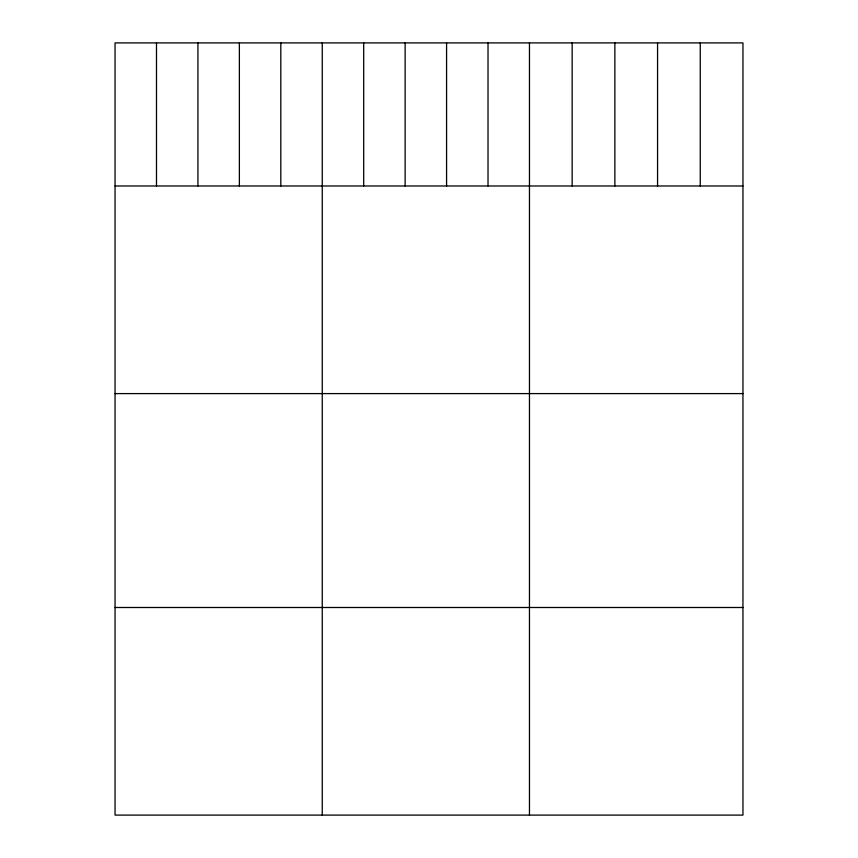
<?xml version="1.0" encoding="UTF-8"?>
<svg xmlns="http://www.w3.org/2000/svg" width="858" height="858" viewBox="0 0 858 858"><rect width="100%" height="100%" fill="white"/><g stroke="black" fill="none" stroke-linecap="round" stroke-linejoin="round"><path stroke-width="1.29" d="M742.953 185.982L742.953 815.1L115.047 815.1L115.047 42.9L742.953 42.9L742.953 185.982L115.047 185.982M115.047 393.597L742.953 393.597M115.047 607.496L742.953 607.496M700.257 42.9L700.257 185.982M657.56 42.9L657.56 185.982M614.864 42.9L614.864 185.982M572.157 42.9L572.157 185.982M529.461 42.9L529.461 815.1M488.02 42.9L488.02 185.982M446.578 42.9L446.578 185.982M405.137 42.9L405.137 185.982M363.695 42.9L363.695 185.982M322.254 42.9L322.254 815.1M280.813 42.9L280.813 185.982M239.371 42.9L239.371 185.982M197.93 42.9L197.93 185.982M156.488 42.9L156.488 185.982"/></g></svg>
